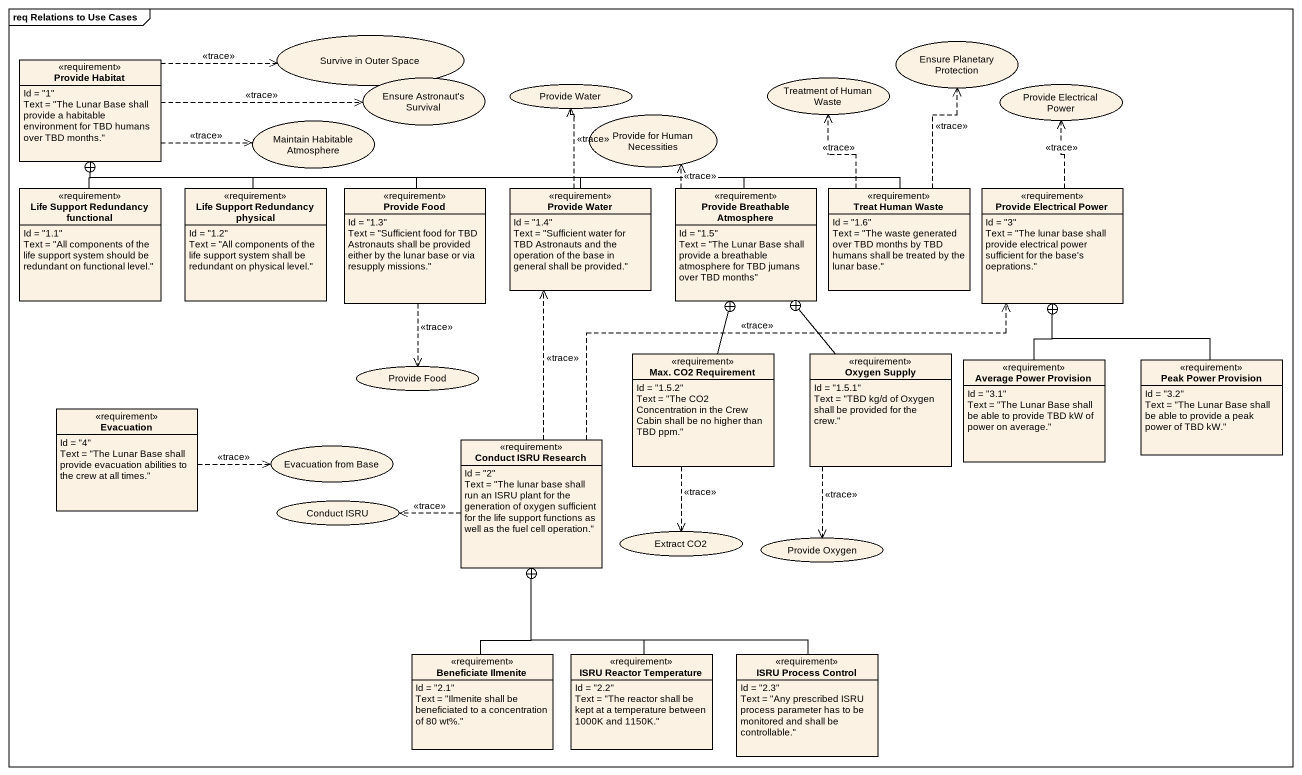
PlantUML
@startuml
mainframe req Relations to Use Cases
allowmixing
hide circle
hide empty members
usecase "Survive in Outer Space" as Survive_in_Outer_Space
class "Provide Habitat" as Provide_Habitat <<requirement>> {
  Id = "1"
  Text = "The Lunar Base shall provide a habitable environment for TBD humans over TBD months."
}
usecase "Ensure Planetary Protection" as Ensure_Planetary_Protection
usecase "Ensure Astronaut's Survival" as Ensure_Astronaut_s_Survival
usecase "Provide Water" as Provide_Water
usecase "Provide for Human Necessities" as Provide_for_Human
usecase "Treatment of Human Waste" as Treatment_of_Human_Waste
usecase "Provide Electrical Power" as Provide_Electrical_Power
usecase "Maintain Habitable Atmosphere" as Maintain_Habitable
class "Life Support Redundancy functional" as Life_Support_Redundancy <<requirement>> {
  Id = "1.1"
  Text = "All components of the life support system should be redundant on functional level."
}
class "Life Support Redundancy physical" as Life_Support_Redundancy_2 <<requirement>> {
  Id = "1.2"
  Text = "All components of the life support system shall be redundant on physical level."
}
class "Provide Food" as Provide_Food <<requirement>> {
  Id = "1.3"
  Text = "Sufficient food for TBD Astronauts shall be provided either by the lunar base or via resupply missions."
}
class "Provide Water" as Provide_Water_2 <<requirement>> {
  Id = "1.4"
  Text = "Sufficient water for TBD Astronauts and the operation of the base in general shall be provided."
}
class "Provide Breathable Atmosphere" as Provide_Breathable <<requirement>> {
  Id = "1.5"
  Text = "The Lunar Base shall provide a breathable atmosphere for TBD jumans over TBD months"
}
class "Treat Human Waste" as Treat_Human_Waste <<requirement>> {
  Id = "1.6"
  Text = "The waste generated over TBD months by TBD humans shall be treated by the lunar base."
}
class "Provide Electrical Power" as Provide_Electrical_Power_2 <<requirement>> {
  Id = "3"
  Text = "The lunar base shall provide electrical power sufficient for the base's oeprations."
}
usecase "Provide Food" as Provide_Food_2
class "Max. CO2 Requirement" as Max_CO2_Requirement <<requirement>> {
  Id = "1.5.2"
  Text = "The CO2 Concentration in the Crew Cabin shall be no higher than TBD ppm."
}
class "Oxygen Supply" as Oxygen_Supply <<requirement>> {
  Id = "1.5.1"
  Text = "TBD kg/d of Oxygen shall be provided for the crew."
}
class "Average Power Provision" as Average_Power_Provision <<requirement>> {
  Id = "3.1"
  Text = "The Lunar Base shall be able to provide TBD kW of power on average."
}
class "Peak Power Provision" as Peak_Power_Provision <<requirement>> {
  Id = "3.2"
  Text = "The Lunar Base shall be able to provide a peak power of TBD kW."
}
class Evacuation <<requirement>> {
  Id = "4"
  Text = "The Lunar Base shall provide evacuation abilities to the crew at all times."
}
usecase "Evacuation from Base" as Evacuation_from_Base
class "Conduct ISRU Research" as Conduct_ISRU_Research <<requirement>> {
  Id = "2"
  Text = "The lunar base shall run an ISRU plant for the generation of oxygen sufficient for the life support functions as well as the fuel cell operation."
}
usecase "Conduct ISRU" as Conduct_ISRU
usecase "Extract CO2" as Extract_CO2
usecase "Provide Oxygen" as Provide_Oxygen
class "Beneficiate Ilmenite" as Beneficiate_Ilmenite <<requirement>> {
  Id = "2.1"
  Text = "Ilmenite shall be beneficiated to a concentration of 80 wt%."
}
class "ISRU Reactor Temperature" as ISRU_Reactor_Temperature <<requirement>> {
  Id = "2.2"
  Text = "The reactor shall be kept at a temperature between 1000K and 1150K."
}
class "ISRU Process Control" as ISRU_Process_Control <<requirement>> {
  Id = "2.3"
  Text = "Any prescribed ISRU process parameter has to be monitored and shall be controllable."
}
Provide_Habitat .right.> Survive_in_Outer_Space : <<trace>>
Provide_Habitat .right.> Ensure_Astronaut_s_Survival : <<trace>>
Provide_Habitat .right.> Maintain_Habitable : <<trace>>
Life_Support_Redundancy -up-+ Provide_Habitat
Life_Support_Redundancy_2 -up-+ Provide_Habitat
Provide_Food -left-+ Provide_Habitat
Provide_Food ..> Provide_Food_2 : <<trace>>
Provide_Water_2 -left-+ Provide_Habitat
Provide_Water_2 .up.> Provide_Water : <<trace>>
Provide_Breathable -left-+ Provide_Habitat
Provide_Breathable .up.> Provide_for_Human : <<trace>>
Treat_Human_Waste -left-+ Provide_Habitat
Treat_Human_Waste .up.> Ensure_Planetary_Protection : <<trace>>
Treat_Human_Waste .up.> Treatment_of_Human_Waste : <<trace>>
Provide_Electrical_Power_2 .up.> Provide_Electrical_Power : <<trace>>
Max_CO2_Requirement -up-+ Provide_Breathable
Max_CO2_Requirement ..> Extract_CO2 : <<trace>>
Oxygen_Supply -up-+ Provide_Breathable
Oxygen_Supply ..> Provide_Oxygen : <<trace>>
Average_Power_Provision -up-+ Provide_Electrical_Power_2
Peak_Power_Provision -up-+ Provide_Electrical_Power_2
Evacuation .right.> Evacuation_from_Base : <<trace>>
Conduct_ISRU_Research .up.> Provide_Water_2 : <<trace>>
Conduct_ISRU_Research .right.> Provide_Electrical_Power_2 : <<trace>>
Conduct_ISRU_Research .left.> Conduct_ISRU : <<trace>>
Beneficiate_Ilmenite -up-+ Conduct_ISRU_Research
ISRU_Reactor_Temperature -up-+ Conduct_ISRU_Research
ISRU_Process_Control -up-+ Conduct_ISRU_Research
@enduml
